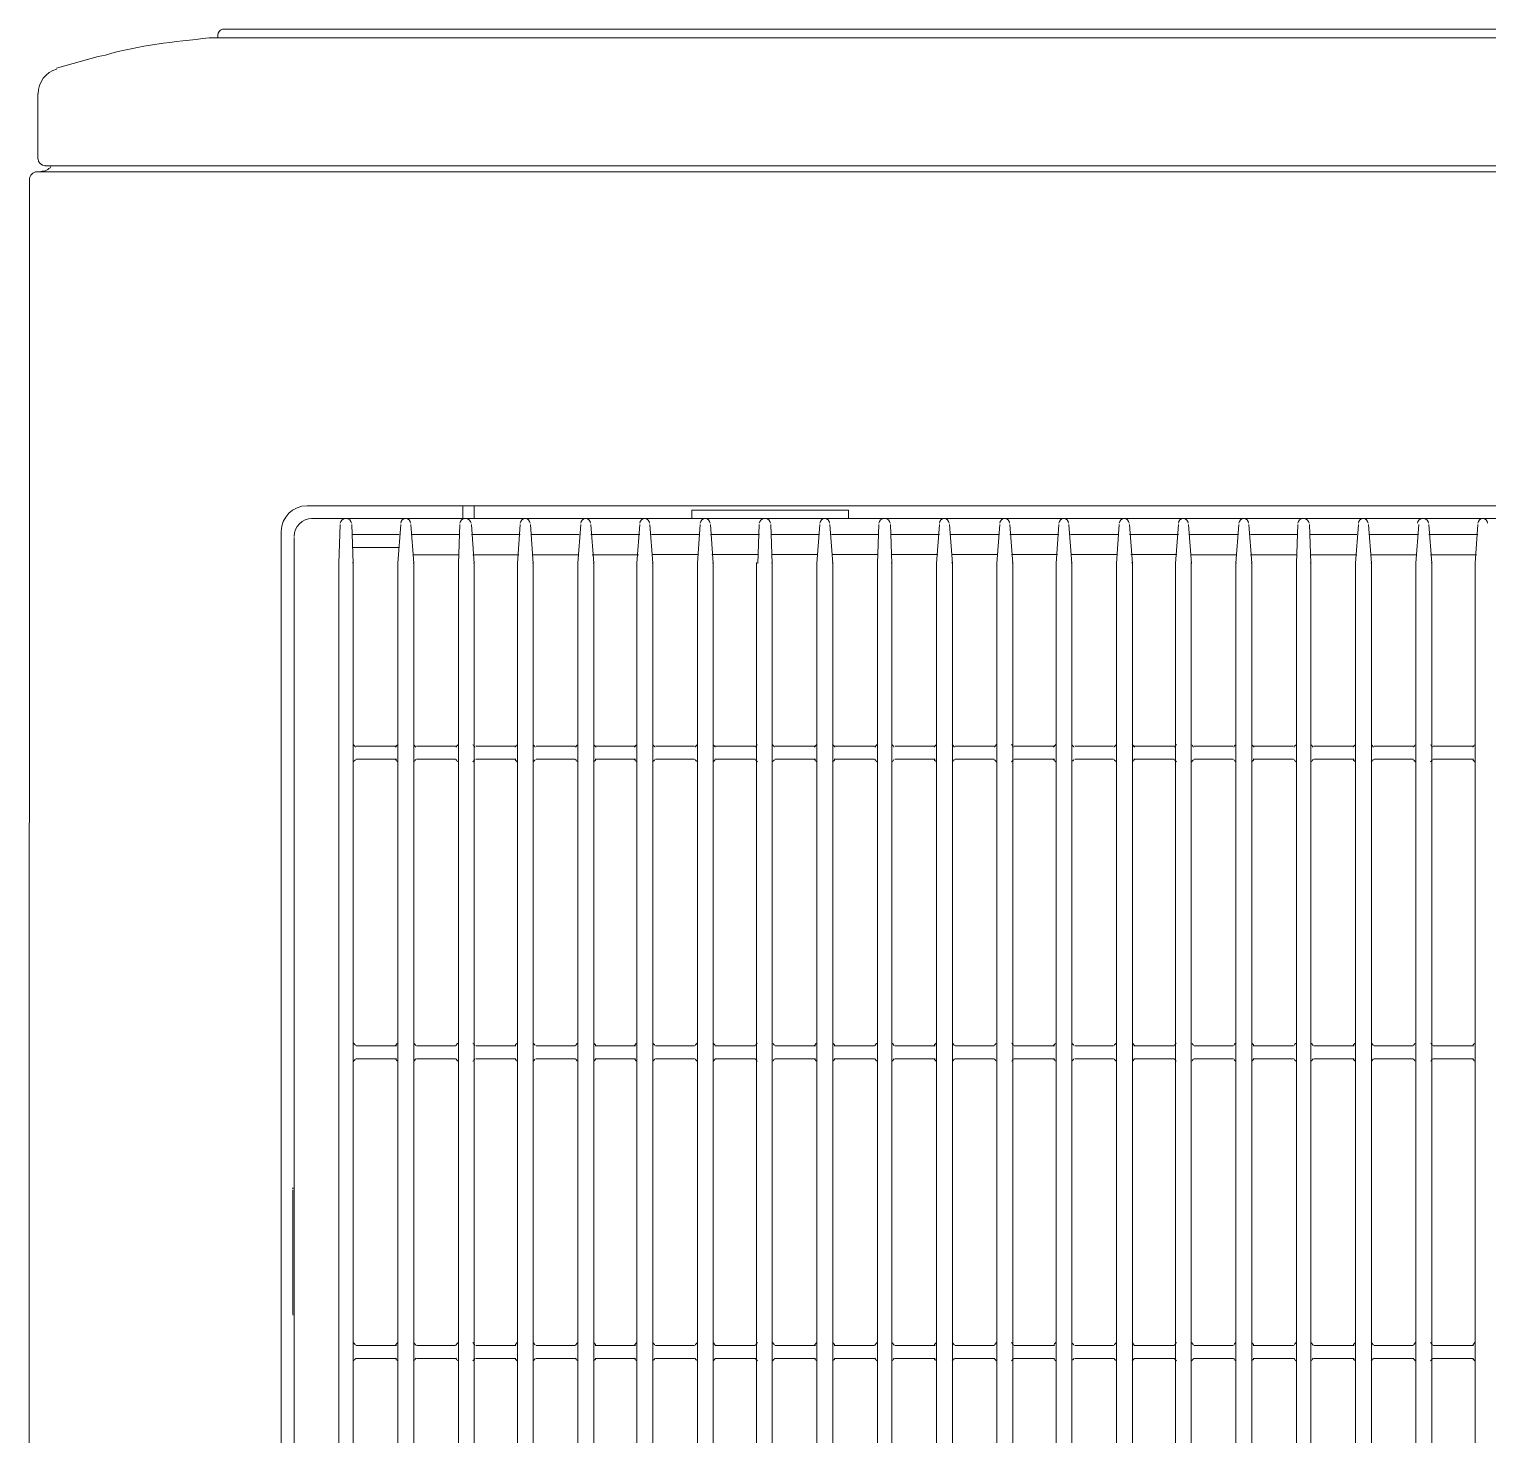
# Model space of a CAD drawing. Header units: inches. Extents: x -114 to 635, y -137 to 57.
# Drawn here: x 541.4742 to 541.769, y 23.4541 to 23.7381 of the extents above; entities that cross this region are included whole.
import ezdxf

# ---------------------------------------------------------------- set-up
doc = ezdxf.new("R2010")
doc.units = ezdxf.units.IN
doc.header["$MEASUREMENT"] = 0
doc.layers.get('0').update_dxf_attribs({"lineweight": 5})
doc.layers.add('UTILITIES', color=141, linetype='Continuous', lineweight=0)

# ---------------------------------------------------------------- blocks, each defined once
blk = doc.blocks.new('AC ELEVATION')
blk.add_line((134289.78, 117200.93), (134289.83, 117763.63))
for points in [[(134328.83, 117793.96), (134328.31, 117793.76), (134327.9, 117793.33), (134327.9, 117792.81)], [(134710.28, 117793.96), (134710.28, 117793.96), (134371.88, 117793.96), (134328.83, 117793.96)], [(134327.9, 117792.81), (134327.9, 117792.81), (134327.9, 117792.22), (134327.9, 117792.22)], [(134710.28, 117792.22), (134710.28, 117792.22), (134332, 117792.22), (134332, 117792.22)], [(134303.75, 117788.43), (134303.75, 117788.43), (134295.3, 117786.1), (134295.3, 117786.1)], [(134295.35, 117785.91), (134293.13, 117785.27), (134291.59, 117783.23), (134291.59, 117780.91)], [(134291.52, 117767.79), (134291.52, 117767.79), (134291.52, 117780.87), (134291.52, 117780.87)], [(134291.59, 117767.8), (134291.59, 117767.04), (134292.22, 117766.39), (134293, 117766.39)], [(134291.4, 117765.15), (134290.54, 117765.15), (134289.83, 117764.44), (134289.83, 117763.58)], [(135150.71, 117765.15), (135150.71, 117765.15), (134291.4, 117765.15), (134291.4, 117765.15)], [(134292.13, 117765.23), (134292.94, 117765.23), (134293.7, 117765.58), (134294.19, 117766.19)], [(134292.98, 117766.33), (134292.98, 117766.33), (134710.28, 117766.33), (134710.28, 117766.33)], [(134340.73, 117692.48), (134340.73, 117695.35), (134343.06, 117697.68), (134345.94, 117697.68)], [(134345.96, 117697.68), (134345.96, 117697.68), (134869.78, 117697.68), (134869.78, 117697.68)], [(134377.39, 117695.07), (134377.39, 117695.07), (134377.39, 117697.68), (134377.39, 117697.68)], [(134379.73, 117697.68), (134379.73, 117697.68), (134379.73, 117695.07), (134379.73, 117695.07)], [(134423.66, 117695.08), (134423.66, 117695.08), (134423.66, 117696.81), (134423.66, 117696.81)], [(134423.66, 117696.81), (134423.66, 117696.81), (134455.37, 117696.81), (134455.37, 117696.81)], [(134455.37, 117695.08), (134455.37, 117695.08), (134455.37, 117696.81), (134455.37, 117696.81)], [(134343.35, 117691.49), (134343.35, 117693.47), (134344.95, 117695.08), (134346.95, 117695.08)], [(134607.86, 117695.08), (134607.86, 117695.08), (134346.84, 117695.08), (134346.84, 117695.08)], [(134352.66, 117693.9), (134352.66, 117693.9), (134352.37, 117686.06), (134352.37, 117686.06)], [(134352.66, 117694.17), (134352.69, 117694.68), (134353.18, 117695.08), (134353.78, 117695.08)], [(134353.78, 117695.08), (134354.38, 117695.08), (134354.88, 117694.68), (134354.92, 117694.17)], [(134354.99, 117693.9), (134354.99, 117693.9), (134355.27, 117686.06), (134355.27, 117686.06)], [(134364.89, 117693.9), (134364.89, 117693.9), (134364.3, 117686.06), (134364.3, 117686.06)], [(134364.89, 117694.17), (134364.91, 117694.67), (134365.34, 117695.07), (134365.86, 117695.07)], [(134365.86, 117695.07), (134366.39, 117695.07), (134366.81, 117694.67), (134366.85, 117694.17)], [(134366.91, 117693.9), (134366.91, 117693.9), (134367.5, 117686.06), (134367.5, 117686.06)], [(134376.81, 117693.89), (134376.81, 117693.89), (134376.53, 117686.04), (134376.53, 117686.04)], [(134376.81, 117694.17), (134376.86, 117694.67), (134377.34, 117695.07), (134377.93, 117695.07)], [(134377.93, 117695.07), (134378.53, 117695.07), (134379.03, 117694.67), (134379.07, 117694.17)], [(134379.14, 117693.89), (134379.14, 117693.89), (134379.72, 117686.04), (134379.72, 117686.04)], [(134389.02, 117693.89), (134389.02, 117693.89), (134388.44, 117686.04), (134388.44, 117686.04)], [(134389.02, 117694.17), (134389.07, 117694.67), (134389.51, 117695.07), (134390.02, 117695.07)], [(134390.02, 117695.07), (134390.54, 117695.07), (134390.96, 117694.67), (134390.99, 117694.17)], [(134391.07, 117693.89), (134391.07, 117693.89), (134391.66, 117686.04), (134391.66, 117686.04)], [(134401.26, 117693.9), (134401.26, 117693.9), (134400.67, 117686.06), (134400.67, 117686.06)], [(134401.26, 117694.17), (134401.29, 117694.68), (134401.72, 117695.08), (134402.24, 117695.08)], [(134402.24, 117695.08), (134402.76, 117695.08), (134403.19, 117694.68), (134403.21, 117694.17)], [(134403.29, 117693.9), (134403.29, 117693.9), (134403.88, 117686.06), (134403.88, 117686.06)], [(134413.19, 117693.9), (134413.19, 117693.9), (134412.6, 117686.06), (134412.6, 117686.06)], [(134413.19, 117694.17), (134413.22, 117694.68), (134413.65, 117695.08), (134414.17, 117695.08)], [(134414.17, 117695.08), (134414.68, 117695.08), (134415.11, 117694.68), (134415.14, 117694.17)], [(134415.22, 117693.9), (134415.22, 117693.9), (134415.81, 117686.06), (134415.81, 117686.06)], [(134425.4, 117693.9), (134425.4, 117693.9), (134424.82, 117686.06), (134424.82, 117686.06)], [(134425.41, 117694.17), (134425.45, 117694.68), (134425.88, 117695.08), (134426.39, 117695.08)], [(134426.39, 117695.08), (134426.92, 117695.08), (134427.34, 117694.68), (134427.38, 117694.17)], [(134427.45, 117693.9), (134427.45, 117693.9), (134428.03, 117686.06), (134428.03, 117686.06)], [(134437.33, 117693.89), (134437.33, 117693.89), (134437.03, 117686.04), (134437.03, 117686.04)], [(134437.33, 117694.17), (134437.38, 117694.67), (134437.87, 117695.07), (134438.46, 117695.07)], [(134438.46, 117695.07), (134439.06, 117695.07), (134439.56, 117694.67), (134439.59, 117694.17)], [(134439.67, 117693.89), (134439.67, 117693.89), (134439.94, 117686.04), (134439.94, 117686.04)], [(134449.55, 117693.89), (134449.55, 117693.89), (134448.96, 117686.04), (134448.96, 117686.04)], [(134449.58, 117694.17), (134449.6, 117694.67), (134450.01, 117695.07), (134450.55, 117695.07)], [(134450.55, 117695.07), (134451.06, 117695.07), (134451.49, 117694.67), (134451.54, 117694.17)], [(134451.6, 117693.89), (134451.6, 117693.89), (134452.19, 117686.04), (134452.19, 117686.04)], [(134461.48, 117693.89), (134461.48, 117693.89), (134461.21, 117686.04), (134461.21, 117686.04)], [(134461.48, 117694.17), (134461.53, 117694.67), (134462.02, 117695.07), (134462.63, 117695.07)], [(134462.63, 117695.07), (134463.23, 117695.07), (134463.72, 117694.67), (134463.74, 117694.17)], [(134463.82, 117693.89), (134463.82, 117693.89), (134464.12, 117686.04), (134464.12, 117686.04)], [(134473.72, 117693.89), (134473.72, 117693.89), (134473.14, 117686.04), (134473.14, 117686.04)], [(134473.72, 117694.17), (134473.75, 117694.67), (134474.19, 117695.07), (134474.7, 117695.07)], [(134474.7, 117695.07), (134475.21, 117695.07), (134475.64, 117694.67), (134475.67, 117694.17)], [(134475.75, 117693.89), (134475.75, 117693.89), (134476.34, 117686.04), (134476.34, 117686.04)], [(134485.93, 117693.89), (134485.93, 117693.89), (134485.36, 117686.04), (134485.36, 117686.04)], [(134485.93, 117694.17), (134485.98, 117694.67), (134486.4, 117695.07), (134486.92, 117695.07)], [(134486.92, 117695.07), (134487.43, 117695.07), (134487.87, 117694.67), (134487.92, 117694.17)], [(134487.97, 117693.89), (134487.97, 117693.89), (134488.56, 117686.04), (134488.56, 117686.04)], [(134497.87, 117693.89), (134497.87, 117693.89), (134497.29, 117686.04), (134497.29, 117686.04)], [(134497.87, 117694.17), (134497.91, 117694.67), (134498.33, 117695.07), (134498.85, 117695.07)], [(134498.85, 117695.07), (134499.36, 117695.07), (134499.8, 117694.67), (134499.82, 117694.17)], [(134499.9, 117693.89), (134499.9, 117693.89), (134500.48, 117686.04), (134500.48, 117686.04)], [(134510.08, 117693.89), (134510.08, 117693.89), (134509.5, 117686.04), (134509.5, 117686.04)], [(134510.08, 117694.17), (134510.13, 117694.67), (134510.57, 117695.07), (134511.07, 117695.07)], [(134511.07, 117695.07), (134511.59, 117695.07), (134512.01, 117694.67), (134512.06, 117694.17)], [(134512.13, 117693.89), (134512.13, 117693.89), (134512.71, 117686.04), (134512.71, 117686.04)], [(134522.01, 117693.89), (134522.01, 117693.89), (134521.43, 117686.04), (134521.43, 117686.04)], [(134522.01, 117694.17), (134522.06, 117694.67), (134522.48, 117695.07), (134523.02, 117695.07)], [(134523.02, 117695.07), (134523.53, 117695.07), (134523.95, 117694.67), (134523.99, 117694.17)], [(134524.04, 117693.89), (134524.04, 117693.89), (134524.64, 117686.04), (134524.64, 117686.04)], [(134534.24, 117693.9), (134534.24, 117693.9), (134533.65, 117686.06), (134533.65, 117686.06)], [(134534.24, 117694.17), (134534.27, 117694.67), (134534.7, 117695.07), (134535.21, 117695.07)], [(134535.21, 117695.07), (134535.74, 117695.07), (134536.16, 117694.67), (134536.2, 117694.17)], [(134536.26, 117693.9), (134536.26, 117693.9), (134536.85, 117686.06), (134536.85, 117686.06)], [(134546.16, 117693.9), (134546.16, 117693.9), (134545.87, 117686.06), (134545.87, 117686.06)], [(134546.16, 117694.17), (134546.22, 117694.67), (134546.69, 117695.07), (134547.29, 117695.07)], [(134547.29, 117695.07), (134547.89, 117695.07), (134548.39, 117694.67), (134548.43, 117694.17)], [(134548.49, 117693.9), (134548.49, 117693.9), (134548.78, 117686.06), (134548.78, 117686.06)], [(134558.39, 117693.9), (134558.39, 117693.9), (134557.81, 117686.06), (134557.81, 117686.06)], [(134558.4, 117694.17), (134558.43, 117694.67), (134558.85, 117695.07), (134559.38, 117695.07)], [(134559.38, 117695.07), (134559.88, 117695.07), (134560.32, 117694.67), (134560.36, 117694.17)], [(134560.42, 117693.9), (134560.42, 117693.9), (134561.01, 117686.06), (134561.01, 117686.06)], [(134570.6, 117693.9), (134570.6, 117693.9), (134570.03, 117686.06), (134570.03, 117686.06)], [(134570.32, 117694.17), (134570.37, 117694.67), (134570.86, 117695.07), (134571.45, 117695.07)], [(134571.45, 117695.07), (134572.04, 117695.07), (134572.54, 117694.67), (134572.58, 117694.17)], [(134572.65, 117693.9), (134572.65, 117693.9), (134573.23, 117686.06), (134573.23, 117686.06)], [(134582.55, 117693.9), (134582.55, 117693.9), (134581.96, 117686.06), (134581.96, 117686.06)], [(134582.55, 117694.17), (134582.58, 117694.67), (134583.01, 117695.07), (134583.53, 117695.07)], [(134583.53, 117695.07), (134584.05, 117695.07), (134584.47, 117694.67), (134584.51, 117694.17)], [(134340.73, 117692.45), (134340.73, 117692.45), (134340.73, 117240.23), (134340.73, 117240.23)], [(134343.35, 117691.29), (134343.35, 117691.29), (134343.35, 117466.35), (134343.35, 117466.35)], [(134354.99, 117691.87), (134354.99, 117691.87), (134364.58, 117691.87), (134364.58, 117691.87)], [(134376.81, 117691.87), (134376.81, 117691.87), (134367.21, 117691.87), (134367.21, 117691.87)], [(134389.03, 117691.88), (134389.03, 117691.88), (134379.14, 117691.88), (134379.14, 117691.88)], [(134400.95, 117691.88), (134400.95, 117691.88), (134391.36, 117691.88), (134391.36, 117691.88)], [(134413.19, 117691.88), (134413.19, 117691.88), (134403.29, 117691.88), (134403.29, 117691.88)], [(134425.12, 117691.88), (134425.12, 117691.88), (134415.51, 117691.88), (134415.51, 117691.88)], [(134437.34, 117691.88), (134437.34, 117691.88), (134427.45, 117691.88), (134427.45, 117691.88)], [(134449.26, 117691.88), (134449.26, 117691.88), (134439.66, 117691.88), (134439.66, 117691.88)], [(134461.5, 117691.88), (134461.5, 117691.88), (134451.89, 117691.88), (134451.89, 117691.88)], [(134473.71, 117691.88), (134473.71, 117691.88), (134463.82, 117691.88), (134463.82, 117691.88)], [(134485.64, 117691.88), (134485.64, 117691.88), (134476.05, 117691.88), (134476.05, 117691.88)], [(134497.87, 117691.88), (134497.87, 117691.88), (134487.97, 117691.88), (134487.97, 117691.88)], [(134509.79, 117691.88), (134509.79, 117691.88), (134500.2, 117691.88), (134500.2, 117691.88)], [(134522.02, 117691.88), (134522.02, 117691.88), (134512.13, 117691.88), (134512.13, 117691.88)], [(134533.95, 117691.88), (134533.95, 117691.88), (134524.35, 117691.88), (134524.35, 117691.88)], [(134546.17, 117691.87), (134546.17, 117691.87), (134536.57, 117691.87), (134536.57, 117691.87)], [(134558.1, 117691.87), (134558.1, 117691.87), (134548.51, 117691.87), (134548.51, 117691.87)], [(134570.32, 117691.88), (134570.32, 117691.88), (134560.71, 117691.88), (134560.71, 117691.88)], [(134582.55, 117691.88), (134582.55, 117691.88), (134572.65, 117691.88), (134572.65, 117691.88)], [(134355.27, 117689.25), (134355.27, 117689.25), (134364.58, 117689.25), (134364.58, 117689.25)], [(134376.53, 117687.79), (134376.53, 117687.79), (134367.49, 117687.79), (134367.49, 117687.79)], [(134388.74, 117687.79), (134388.74, 117687.79), (134379.43, 117687.79), (134379.43, 117687.79)], [(134400.68, 117687.79), (134400.68, 117687.79), (134391.65, 117687.79), (134391.65, 117687.79)], [(134412.9, 117687.79), (134412.9, 117687.79), (134403.58, 117687.79), (134403.58, 117687.79)], [(134424.82, 117687.81), (134424.82, 117687.81), (134415.81, 117687.81), (134415.81, 117687.81)], [(134437.05, 117687.81), (134437.05, 117687.81), (134427.74, 117687.81), (134427.74, 117687.81)], [(134448.98, 117687.81), (134448.98, 117687.81), (134439.94, 117687.81), (134439.94, 117687.81)], [(134461.21, 117687.81), (134461.21, 117687.81), (134452.19, 117687.81), (134452.19, 117687.81)], [(134473.41, 117687.81), (134473.41, 117687.81), (134464.11, 117687.81), (134464.11, 117687.81)], [(134485.36, 117687.81), (134485.36, 117687.81), (134476.34, 117687.81), (134476.34, 117687.81)], [(134497.57, 117687.81), (134497.57, 117687.81), (134488.27, 117687.81), (134488.27, 117687.81)], [(134509.5, 117687.81), (134509.5, 117687.81), (134500.48, 117687.81), (134500.48, 117687.81)], [(134521.73, 117687.81), (134521.73, 117687.81), (134512.41, 117687.81), (134512.41, 117687.81)], [(134533.65, 117687.79), (134533.65, 117687.79), (134524.63, 117687.79), (134524.63, 117687.79)], [(134545.88, 117687.79), (134545.88, 117687.79), (134536.57, 117687.79), (134536.57, 117687.79)], [(134558.1, 117687.79), (134558.1, 117687.79), (134548.79, 117687.79), (134548.79, 117687.79)], [(134570.03, 117687.79), (134570.03, 117687.79), (134561.01, 117687.79), (134561.01, 117687.79)], [(134582.25, 117687.79), (134582.25, 117687.79), (134572.94, 117687.79), (134572.94, 117687.79)], [(134352.37, 117686.08), (134352.37, 117686.15), (134352.37, 117686.18), (134352.37, 117686.25)], [(134352.37, 117466.35), (134352.37, 117466.35), (134352.37, 117686.06), (134352.37, 117686.06)], [(134355.19, 117686.25), (134355.21, 117686.18), (134355.21, 117686.15), (134355.21, 117686.08)], [(134355.27, 117466.35), (134355.27, 117466.35), (134355.27, 117686.06), (134355.27, 117686.06)], [(134364.29, 117466.35), (134364.29, 117466.35), (134364.29, 117686.04), (134364.29, 117686.04)], [(134364.3, 117686.08), (134364.3, 117686.08), (134364.3, 117686.23), (134364.3, 117686.23)], [(134367.44, 117686.23), (134367.44, 117686.23), (134367.44, 117686.08), (134367.44, 117686.08)], [(134367.49, 117466.35), (134367.49, 117466.35), (134367.49, 117686.04), (134367.49, 117686.04)], [(134376.53, 117686.07), (134376.53, 117686.13), (134376.53, 117686.17), (134376.53, 117686.23)], [(134376.53, 117466.35), (134376.53, 117466.35), (134376.53, 117686.04), (134376.53, 117686.04)], [(134379.65, 117686.23), (134379.65, 117686.23), (134379.65, 117686.07), (134379.65, 117686.07)], [(134379.72, 117466.35), (134379.72, 117466.35), (134379.72, 117686.04), (134379.72, 117686.04)], [(134388.44, 117686.07), (134388.44, 117686.13), (134388.44, 117686.17), (134388.46, 117686.23)], [(134388.44, 117466.35), (134388.44, 117466.35), (134388.44, 117686.04), (134388.44, 117686.04)], [(134391.58, 117686.23), (134391.58, 117686.23), (134391.58, 117686.07), (134391.58, 117686.07)], [(134391.66, 117466.35), (134391.66, 117466.35), (134391.66, 117686.04), (134391.66, 117686.04)], [(134400.68, 117686.07), (134400.68, 117686.13), (134400.68, 117686.17), (134400.68, 117686.23)], [(134400.68, 117466.35), (134400.68, 117466.35), (134400.68, 117686.04), (134400.68, 117686.04)], [(134403.8, 117686.23), (134403.8, 117686.23), (134403.8, 117686.07), (134403.8, 117686.07)], [(134403.87, 117466.35), (134403.87, 117466.35), (134403.87, 117686.04), (134403.87, 117686.04)], [(134412.61, 117686.07), (134412.61, 117686.07), (134412.61, 117686.23), (134412.61, 117686.23)], [(134412.61, 117466.35), (134412.61, 117466.35), (134412.61, 117686.04), (134412.61, 117686.04)], [(134415.73, 117686.23), (134415.73, 117686.17), (134415.73, 117686.13), (134415.73, 117686.07)], [(134415.81, 117466.35), (134415.81, 117466.35), (134415.81, 117686.04), (134415.81, 117686.04)], [(134424.83, 117686.07), (134424.83, 117686.13), (134424.83, 117686.17), (134424.83, 117686.23)], [(134424.83, 117466.35), (134424.83, 117466.35), (134424.83, 117686.04), (134424.83, 117686.04)], [(134427.95, 117686.23), (134427.95, 117686.23), (134427.95, 117686.07), (134427.95, 117686.07)], [(134428.01, 117466.35), (134428.01, 117466.35), (134428.01, 117686.04), (134428.01, 117686.04)], [(134436.76, 117686.07), (134436.76, 117686.07), (134436.76, 117686.23), (134436.76, 117686.23)], [(134436.76, 117466.35), (134436.76, 117466.35), (134436.76, 117686.04), (134436.76, 117686.04)], [(134439.88, 117686.23), (134439.88, 117686.17), (134439.88, 117686.13), (134439.88, 117686.07)], [(134439.94, 117466.35), (134439.94, 117466.35), (134439.94, 117686.04), (134439.94, 117686.04)], [(134448.96, 117686.07), (134448.96, 117686.07), (134448.96, 117686.23), (134448.96, 117686.23)], [(134448.96, 117466.35), (134448.96, 117466.35), (134448.96, 117686.04), (134448.96, 117686.04)], [(134452.11, 117686.23), (134452.11, 117686.17), (134452.11, 117686.13), (134452.11, 117686.07)], [(134452.19, 117466.35), (134452.19, 117466.35), (134452.19, 117686.04), (134452.19, 117686.04)], [(134461.21, 117686.07), (134461.21, 117686.13), (134461.21, 117686.17), (134461.21, 117686.23)], [(134461.21, 117466.35), (134461.21, 117466.35), (134461.21, 117686.04), (134461.21, 117686.04)], [(134464.03, 117686.23), (134464.03, 117686.17), (134464.03, 117686.13), (134464.03, 117686.07)], [(134464.12, 117466.35), (134464.12, 117466.35), (134464.12, 117686.04), (134464.12, 117686.04)], [(134473.14, 117686.07), (134473.14, 117686.07), (134473.14, 117686.23), (134473.14, 117686.23)], [(134473.14, 117466.35), (134473.14, 117466.35), (134473.14, 117686.04), (134473.14, 117686.04)], [(134476.26, 117686.23), (134476.26, 117686.17), (134476.26, 117686.13), (134476.26, 117686.07)], [(134476.34, 117466.35), (134476.34, 117466.35), (134476.34, 117686.04), (134476.34, 117686.04)], [(134485.36, 117686.07), (134485.36, 117686.13), (134485.36, 117686.17), (134485.36, 117686.23)], [(134485.36, 117466.35), (134485.36, 117466.35), (134485.36, 117686.04), (134485.36, 117686.04)], [(134488.48, 117686.23), (134488.48, 117686.23), (134488.48, 117686.07), (134488.48, 117686.07)], [(134488.56, 117466.35), (134488.56, 117466.35), (134488.56, 117686.04), (134488.56, 117686.04)], [(134497.29, 117686.07), (134497.29, 117686.13), (134497.29, 117686.17), (134497.29, 117686.23)], [(134497.29, 117466.35), (134497.29, 117466.35), (134497.29, 117686.04), (134497.29, 117686.04)], [(134500.41, 117686.23), (134500.41, 117686.17), (134500.41, 117686.13), (134500.41, 117686.07)], [(134500.48, 117466.35), (134500.48, 117466.35), (134500.48, 117686.04), (134500.48, 117686.04)], [(134509.5, 117686.07), (134509.5, 117686.13), (134509.5, 117686.17), (134509.5, 117686.23)], [(134509.5, 117466.35), (134509.5, 117466.35), (134509.5, 117686.04), (134509.5, 117686.04)], [(134512.64, 117686.23), (134512.64, 117686.23), (134512.64, 117686.07), (134512.64, 117686.07)], [(134512.71, 117466.35), (134512.71, 117466.35), (134512.71, 117686.04), (134512.71, 117686.04)], [(134521.43, 117686.07), (134521.43, 117686.13), (134521.43, 117686.17), (134521.43, 117686.23)], [(134521.43, 117466.35), (134521.43, 117466.35), (134521.43, 117686.04), (134521.43, 117686.04)], [(134524.57, 117686.23), (134524.57, 117686.17), (134524.57, 117686.13), (134524.57, 117686.08)], [(134524.63, 117466.35), (134524.63, 117466.35), (134524.63, 117686.06), (134524.63, 117686.06)], [(134533.65, 117686.08), (134533.65, 117686.13), (134533.67, 117686.17), (134533.67, 117686.23)], [(134533.65, 117466.35), (134533.65, 117466.35), (134533.65, 117686.06), (134533.65, 117686.06)], [(134536.79, 117686.23), (134536.79, 117686.23), (134536.79, 117686.08), (134536.79, 117686.08)], [(134536.85, 117466.35), (134536.85, 117466.35), (134536.85, 117686.06), (134536.85, 117686.06)], [(134545.87, 117686.08), (134545.87, 117686.13), (134545.87, 117686.17), (134545.88, 117686.23)], [(134545.87, 117466.35), (134545.87, 117466.35), (134545.87, 117686.06), (134545.87, 117686.06)], [(134548.71, 117686.23), (134548.72, 117686.17), (134548.72, 117686.13), (134548.72, 117686.08)], [(134548.78, 117466.35), (134548.78, 117466.35), (134548.78, 117686.06), (134548.78, 117686.06)], [(134557.81, 117686.08), (134557.81, 117686.08), (134557.81, 117686.23), (134557.81, 117686.23)], [(134557.81, 117466.35), (134557.81, 117466.35), (134557.81, 117686.06), (134557.81, 117686.06)], [(134560.94, 117686.23), (134560.94, 117686.17), (134560.95, 117686.13), (134560.95, 117686.08)], [(134561.01, 117466.35), (134561.01, 117466.35), (134561.01, 117686.06), (134561.01, 117686.06)], [(134570.03, 117686.08), (134570.03, 117686.13), (134570.03, 117686.17), (134570.03, 117686.23)], [(134570.03, 117466.35), (134570.03, 117466.35), (134570.03, 117686.04), (134570.03, 117686.04)], [(134573.15, 117686.23), (134573.16, 117686.17), (134573.16, 117686.13), (134573.16, 117686.08)], [(134573.23, 117466.35), (134573.23, 117466.35), (134573.23, 117686.06), (134573.23, 117686.06)], [(134581.96, 117686.08), (134581.96, 117686.08), (134581.96, 117686.23), (134581.96, 117686.23)], [(134581.96, 117466.35), (134581.96, 117466.35), (134581.96, 117686.06), (134581.96, 117686.06)], [(134355.29, 117649.4), (134355.46, 117649.25), (134355.6, 117649.11), (134355.72, 117648.93)], [(134355.86, 117649.11), (134355.86, 117649.11), (134364, 117649.11), (134364, 117649.11)], [(134363.81, 117648.93), (134363.94, 117649.11), (134364.09, 117649.25), (134364.26, 117649.4)], [(134367.46, 117649.4), (134367.64, 117649.25), (134367.79, 117649.11), (134367.91, 117648.93)], [(134375.93, 117649.11), (134375.93, 117649.11), (134368.08, 117649.11), (134368.08, 117649.11)], [(134376.02, 117648.93), (134376.14, 117649.11), (134376.27, 117649.25), (134376.44, 117649.4)], [(134379.46, 117649.4), (134379.6, 117649.25), (134379.75, 117649.11), (134379.87, 117648.93)], [(134388.16, 117649.11), (134388.16, 117649.11), (134380.02, 117649.11), (134380.02, 117649.11)], [(134387.98, 117648.93), (134388.1, 117649.11), (134388.24, 117649.25), (134388.41, 117649.4)], [(134391.62, 117649.4), (134391.8, 117649.25), (134391.94, 117649.11), (134392.06, 117648.93)], [(134400.09, 117649.11), (134400.09, 117649.11), (134392.24, 117649.11), (134392.24, 117649.11)], [(134400.19, 117648.93), (134400.32, 117649.11), (134400.47, 117649.25), (134400.64, 117649.4)], [(134403.84, 117649.4), (134404.01, 117649.25), (134404.17, 117649.11), (134404.29, 117648.93)], [(134412.31, 117649.11), (134412.31, 117649.11), (134404.17, 117649.11), (134404.17, 117649.11)], [(134412.13, 117648.93), (134412.25, 117649.11), (134412.4, 117649.25), (134412.57, 117649.4)], [(134415.77, 117649.4), (134415.94, 117649.25), (134416.1, 117649.11), (134416.22, 117648.93)], [(134424.25, 117649.11), (134424.25, 117649.11), (134416.38, 117649.11), (134416.38, 117649.11)], [(134424.34, 117648.93), (134424.48, 117649.11), (134424.62, 117649.25), (134424.8, 117649.4)], [(134428, 117649.4), (134428.18, 117649.25), (134428.31, 117649.11), (134428.44, 117648.93)], [(134436.46, 117649.11), (134436.46, 117649.11), (134428.31, 117649.11), (134428.31, 117649.11)], [(134436.55, 117648.93), (134436.66, 117649.11), (134436.8, 117649.25), (134436.97, 117649.4)], [(134439.97, 117649.42), (134440.13, 117649.27), (134440.28, 117649.11), (134440.39, 117648.93)], [(134448.69, 117649.11), (134448.69, 117649.11), (134440.54, 117649.11), (134440.54, 117649.11)], [(134448.5, 117648.93), (134448.63, 117649.11), (134448.76, 117649.27), (134448.95, 117649.42)], [(134452.14, 117649.42), (134452.32, 117649.27), (134452.46, 117649.11), (134452.59, 117648.93)], [(134460.62, 117649.11), (134460.62, 117649.11), (134452.47, 117649.11), (134452.47, 117649.11)], [(134460.7, 117648.93), (134460.81, 117649.11), (134460.96, 117649.27), (134461.12, 117649.42)], [(134464.12, 117649.42), (134464.28, 117649.27), (134464.43, 117649.11), (134464.54, 117648.93)], [(134472.84, 117649.11), (134472.84, 117649.11), (134464.69, 117649.11), (134464.69, 117649.11)], [(134472.65, 117648.93), (134472.77, 117649.11), (134472.92, 117649.27), (134473.1, 117649.42)], [(134476.3, 117649.42), (134476.47, 117649.27), (134476.62, 117649.11), (134476.75, 117648.93)], [(134484.77, 117649.11), (134484.77, 117649.11), (134476.91, 117649.11), (134476.91, 117649.11)], [(134484.84, 117648.93), (134484.97, 117649.11), (134485.1, 117649.27), (134485.27, 117649.42)], [(134488.28, 117649.42), (134488.44, 117649.27), (134488.58, 117649.11), (134488.7, 117648.93)], [(134497, 117649.11), (134497, 117649.11), (134488.84, 117649.11), (134488.84, 117649.11)], [(134496.81, 117648.93), (134496.94, 117649.11), (134497.07, 117649.27), (134497.25, 117649.42)], [(134500.46, 117649.42), (134500.62, 117649.27), (134500.77, 117649.11), (134500.9, 117648.93)], [(134508.92, 117649.11), (134508.92, 117649.11), (134501.07, 117649.11), (134501.07, 117649.11)], [(134509.03, 117648.93), (134509.15, 117649.11), (134509.3, 117649.27), (134509.48, 117649.42)], [(134512.68, 117649.42), (134512.85, 117649.27), (134513, 117649.11), (134513.13, 117648.93)], [(134521.15, 117649.11), (134521.15, 117649.11), (134513, 117649.11), (134513, 117649.11)], [(134521.23, 117648.93), (134521.35, 117649.11), (134521.48, 117649.27), (134521.65, 117649.42)], [(134524.66, 117649.4), (134524.82, 117649.25), (134524.96, 117649.09), (134525.08, 117648.93)], [(134533.08, 117649.09), (134533.08, 117649.09), (134525.22, 117649.09), (134525.22, 117649.09)], [(134533.19, 117648.93), (134533.3, 117649.09), (134533.45, 117649.25), (134533.63, 117649.4)], [(134536.82, 117649.4), (134537, 117649.25), (134537.15, 117649.09), (134537.27, 117648.93)], [(134545.3, 117649.09), (134545.3, 117649.09), (134537.15, 117649.09), (134537.15, 117649.09)], [(134545.38, 117648.93), (134545.49, 117649.09), (134545.63, 117649.25), (134545.79, 117649.4)], [(134548.8, 117649.4), (134548.97, 117649.25), (134549.11, 117649.09), (134549.23, 117648.93)], [(134557.53, 117649.09), (134557.53, 117649.09), (134549.37, 117649.09), (134549.37, 117649.09)], [(134557.34, 117648.93), (134557.45, 117649.09), (134557.6, 117649.25), (134557.79, 117649.4)], [(134560.97, 117649.4), (134561.15, 117649.25), (134561.3, 117649.09), (134561.42, 117648.93)], [(134569.46, 117649.09), (134569.46, 117649.09), (134561.58, 117649.09), (134561.58, 117649.09)], [(134569.53, 117648.93), (134569.64, 117649.09), (134569.79, 117649.25), (134569.94, 117649.4)], [(134572.97, 117649.4), (134573.13, 117649.25), (134573.27, 117649.09), (134573.38, 117648.93)], [(134581.67, 117649.09), (134581.67, 117649.09), (134573.53, 117649.09), (134573.53, 117649.09)], [(134581.49, 117648.93), (134581.61, 117649.09), (134581.76, 117649.25), (134581.92, 117649.4)], [(134355.72, 117646.42), (134355.6, 117646.24), (134355.46, 117646.08), (134355.29, 117645.94)], [(134364, 117646.48), (134364, 117646.48), (134355.86, 117646.48), (134355.86, 117646.48)], [(134364.26, 117645.94), (134364.09, 117646.08), (134363.94, 117646.24), (134363.81, 117646.42)], [(134367.91, 117646.42), (134367.79, 117646.24), (134367.64, 117646.08), (134367.46, 117645.94)], [(134368.08, 117646.48), (134368.08, 117646.48), (134375.93, 117646.48), (134375.93, 117646.48)], [(134376.44, 117645.94), (134376.27, 117646.08), (134376.14, 117646.24), (134376.02, 117646.42)], [(134379.87, 117646.42), (134379.75, 117646.24), (134379.6, 117646.08), (134379.46, 117645.94)], [(134380.02, 117646.48), (134380.02, 117646.48), (134388.16, 117646.48), (134388.16, 117646.48)], [(134388.41, 117645.94), (134388.24, 117646.08), (134388.1, 117646.24), (134387.98, 117646.42)], [(134392.06, 117646.42), (134391.94, 117646.24), (134391.8, 117646.08), (134391.62, 117645.94)], [(134392.24, 117646.48), (134392.24, 117646.48), (134400.09, 117646.48), (134400.09, 117646.48)], [(134400.64, 117645.94), (134400.47, 117646.08), (134400.32, 117646.24), (134400.19, 117646.42)], [(134404.29, 117646.42), (134404.17, 117646.24), (134404.01, 117646.08), (134403.84, 117645.94)], [(134404.17, 117646.48), (134404.17, 117646.48), (134412.31, 117646.48), (134412.31, 117646.48)], [(134412.57, 117645.94), (134412.4, 117646.08), (134412.25, 117646.24), (134412.13, 117646.42)], [(134416.22, 117646.42), (134416.1, 117646.24), (134415.94, 117646.08), (134415.77, 117645.94)], [(134424.25, 117646.48), (134424.25, 117646.48), (134416.38, 117646.48), (134416.38, 117646.48)], [(134424.8, 117645.94), (134424.62, 117646.08), (134424.48, 117646.24), (134424.34, 117646.42)], [(134428.44, 117646.42), (134428.31, 117646.24), (134428.18, 117646.08), (134428, 117645.94)], [(134428.31, 117646.48), (134428.31, 117646.48), (134436.46, 117646.48), (134436.46, 117646.48)], [(134436.97, 117645.94), (134436.8, 117646.08), (134436.66, 117646.24), (134436.55, 117646.42)], [(134440.39, 117646.42), (134440.28, 117646.26), (134440.13, 117646.08), (134439.97, 117645.94)], [(134440.54, 117646.48), (134440.54, 117646.48), (134448.69, 117646.48), (134448.69, 117646.48)], [(134448.95, 117645.94), (134448.76, 117646.08), (134448.63, 117646.26), (134448.5, 117646.42)], [(134452.59, 117646.42), (134452.46, 117646.26), (134452.32, 117646.08), (134452.14, 117645.94)], [(134452.47, 117646.48), (134452.47, 117646.48), (134460.62, 117646.48), (134460.62, 117646.48)], [(134461.12, 117645.94), (134460.96, 117646.08), (134460.81, 117646.26), (134460.7, 117646.42)], [(134464.54, 117646.42), (134464.43, 117646.26), (134464.28, 117646.08), (134464.12, 117645.94)], [(134464.69, 117646.48), (134464.69, 117646.48), (134472.84, 117646.48), (134472.84, 117646.48)], [(134473.1, 117645.94), (134472.92, 117646.08), (134472.77, 117646.26), (134472.65, 117646.42)], [(134476.75, 117646.42), (134476.62, 117646.26), (134476.47, 117646.08), (134476.3, 117645.94)], [(134476.91, 117646.48), (134476.91, 117646.48), (134484.77, 117646.48), (134484.77, 117646.48)], [(134485.27, 117645.94), (134485.1, 117646.08), (134484.97, 117646.26), (134484.84, 117646.42)], [(134488.7, 117646.42), (134488.58, 117646.26), (134488.44, 117646.08), (134488.28, 117645.94)], [(134488.84, 117646.48), (134488.84, 117646.48), (134497, 117646.48), (134497, 117646.48)], [(134497.25, 117645.94), (134497.07, 117646.08), (134496.94, 117646.26), (134496.81, 117646.42)], [(134500.9, 117646.42), (134500.77, 117646.26), (134500.62, 117646.08), (134500.46, 117645.94)], [(134501.07, 117646.48), (134501.07, 117646.48), (134508.92, 117646.48), (134508.92, 117646.48)], [(134509.48, 117645.94), (134509.3, 117646.08), (134509.15, 117646.26), (134509.03, 117646.42)], [(134513.13, 117646.42), (134513, 117646.26), (134512.85, 117646.08), (134512.68, 117645.94)], [(134513, 117646.48), (134513, 117646.48), (134521.15, 117646.48), (134521.15, 117646.48)], [(134521.65, 117645.94), (134521.48, 117646.08), (134521.35, 117646.26), (134521.23, 117646.42)], [(134525.08, 117646.42), (134524.96, 117646.24), (134524.82, 117646.07), (134524.66, 117645.94)], [(134525.22, 117646.47), (134525.22, 117646.47), (134533.08, 117646.47), (134533.08, 117646.47)], [(134533.63, 117645.94), (134533.45, 117646.07), (134533.3, 117646.24), (134533.19, 117646.42)], [(134537.27, 117646.42), (134537.15, 117646.24), (134537, 117646.07), (134536.82, 117645.94)], [(134537.15, 117646.47), (134537.15, 117646.47), (134545.3, 117646.47), (134545.3, 117646.47)], [(134545.79, 117645.94), (134545.63, 117646.07), (134545.49, 117646.24), (134545.38, 117646.42)], [(134549.23, 117646.42), (134549.11, 117646.24), (134548.97, 117646.07), (134548.8, 117645.94)], [(134549.37, 117646.47), (134549.37, 117646.47), (134557.53, 117646.47), (134557.53, 117646.47)], [(134557.79, 117645.94), (134557.6, 117646.07), (134557.45, 117646.24), (134557.34, 117646.42)], [(134561.42, 117646.42), (134561.3, 117646.24), (134561.15, 117646.07), (134560.97, 117645.94)], [(134561.58, 117646.47), (134561.58, 117646.47), (134569.46, 117646.47), (134569.46, 117646.47)], [(134569.94, 117645.94), (134569.79, 117646.07), (134569.64, 117646.24), (134569.53, 117646.42)], [(134573.38, 117646.42), (134573.27, 117646.24), (134573.13, 117646.07), (134572.97, 117645.94)], [(134573.53, 117646.47), (134573.53, 117646.47), (134581.67, 117646.47), (134581.67, 117646.47)], [(134581.92, 117645.94), (134581.76, 117646.07), (134581.61, 117646.24), (134581.49, 117646.42)], [(134355.29, 117589.13), (134355.46, 117588.98), (134355.6, 117588.82), (134355.72, 117588.61)], [(134355.86, 117588.57), (134355.86, 117588.57), (134364, 117588.57), (134364, 117588.57)], [(134363.81, 117588.61), (134363.94, 117588.82), (134364.09, 117588.98), (134364.26, 117589.13)], [(134367.46, 117589.13), (134367.64, 117588.98), (134367.79, 117588.82), (134367.91, 117588.61)], [(134375.93, 117588.57), (134375.93, 117588.57), (134368.08, 117588.57), (134368.08, 117588.57)], [(134376.02, 117588.61), (134376.14, 117588.82), (134376.27, 117588.98), (134376.44, 117589.13)], [(134379.46, 117589.13), (134379.6, 117588.98), (134379.75, 117588.82), (134379.87, 117588.61)], [(134388.16, 117588.57), (134388.16, 117588.57), (134380.02, 117588.57), (134380.02, 117588.57)], [(134387.98, 117588.61), (134388.1, 117588.82), (134388.24, 117588.98), (134388.41, 117589.13)], [(134391.62, 117589.13), (134391.8, 117588.98), (134391.94, 117588.82), (134392.06, 117588.61)], [(134400.09, 117588.57), (134400.09, 117588.57), (134392.24, 117588.57), (134392.24, 117588.57)], [(134400.19, 117588.61), (134400.32, 117588.82), (134400.47, 117588.98), (134400.64, 117589.13)], [(134403.84, 117589.13), (134404.01, 117588.98), (134404.17, 117588.82), (134404.29, 117588.61)], [(134412.31, 117588.57), (134412.31, 117588.57), (134404.17, 117588.57), (134404.17, 117588.57)], [(134412.13, 117588.61), (134412.25, 117588.82), (134412.4, 117588.98), (134412.57, 117589.13)], [(134415.77, 117589.13), (134415.94, 117588.98), (134416.1, 117588.82), (134416.22, 117588.61)], [(134424.25, 117588.57), (134424.25, 117588.57), (134416.38, 117588.57), (134416.38, 117588.57)], [(134424.34, 117588.61), (134424.48, 117588.82), (134424.62, 117588.98), (134424.8, 117589.13)], [(134428, 117589.13), (134428.18, 117588.98), (134428.31, 117588.82), (134428.44, 117588.61)], [(134436.46, 117588.57), (134436.46, 117588.57), (134428.31, 117588.57), (134428.31, 117588.57)], [(134436.55, 117588.61), (134436.66, 117588.82), (134436.8, 117588.98), (134436.97, 117589.13)], [(134439.98, 117589.13), (134440.15, 117588.98), (134440.28, 117588.82), (134440.39, 117588.61)], [(134448.69, 117588.57), (134448.69, 117588.57), (134440.54, 117588.57), (134440.54, 117588.57)], [(134448.5, 117588.61), (134448.63, 117588.82), (134448.78, 117588.98), (134448.95, 117589.13)], [(134452.15, 117589.13), (134452.32, 117588.98), (134452.47, 117588.82), (134452.6, 117588.61)], [(134460.62, 117588.57), (134460.62, 117588.57), (134452.47, 117588.57), (134452.47, 117588.57)], [(134460.7, 117588.61), (134460.81, 117588.82), (134460.96, 117588.98), (134461.12, 117589.13)], [(134464.13, 117589.13), (134464.29, 117588.98), (134464.43, 117588.82), (134464.56, 117588.61)], [(134472.84, 117588.57), (134472.84, 117588.57), (134464.69, 117588.57), (134464.69, 117588.57)], [(134472.65, 117588.61), (134472.77, 117588.82), (134472.92, 117588.98), (134473.1, 117589.13)], [(134476.3, 117589.13), (134476.47, 117588.98), (134476.62, 117588.82), (134476.75, 117588.61)], [(134484.77, 117588.57), (134484.77, 117588.57), (134476.92, 117588.57), (134476.92, 117588.57)], [(134484.85, 117588.61), (134484.98, 117588.82), (134485.1, 117588.98), (134485.27, 117589.13)], [(134488.29, 117589.13), (134488.44, 117588.98), (134488.59, 117588.82), (134488.7, 117588.61)], [(134497, 117588.57), (134497, 117588.57), (134488.85, 117588.57), (134488.85, 117588.57)], [(134496.81, 117588.61), (134496.94, 117588.82), (134497.08, 117588.98), (134497.25, 117589.13)], [(134500.46, 117589.13), (134500.62, 117588.98), (134500.77, 117588.82), (134500.9, 117588.61)], [(134508.93, 117588.57), (134508.93, 117588.57), (134501.07, 117588.57), (134501.07, 117588.57)], [(134509.03, 117588.61), (134509.15, 117588.82), (134509.3, 117588.98), (134509.48, 117589.13)], [(134512.68, 117589.13), (134512.85, 117588.98), (134513, 117588.82), (134513.13, 117588.61)], [(134521.16, 117588.57), (134521.16, 117588.57), (134513, 117588.57), (134513, 117588.57)], [(134521.23, 117588.61), (134521.35, 117588.82), (134521.48, 117588.98), (134521.65, 117589.13)], [(134524.66, 117589.13), (134524.82, 117588.98), (134524.96, 117588.8), (134525.08, 117588.61)], [(134533.08, 117588.57), (134533.08, 117588.57), (134525.22, 117588.57), (134525.22, 117588.57)], [(134533.19, 117588.61), (134533.3, 117588.8), (134533.45, 117588.98), (134533.63, 117589.13)], [(134536.82, 117589.13), (134537, 117588.98), (134537.15, 117588.8), (134537.27, 117588.61)], [(134545.3, 117588.57), (134545.3, 117588.57), (134537.15, 117588.57), (134537.15, 117588.57)], [(134545.38, 117588.61), (134545.49, 117588.8), (134545.63, 117588.98), (134545.79, 117589.13)], [(134548.8, 117589.13), (134548.97, 117588.98), (134549.11, 117588.8), (134549.23, 117588.61)], [(134557.53, 117588.57), (134557.53, 117588.57), (134549.37, 117588.57), (134549.37, 117588.57)], [(134557.34, 117588.61), (134557.45, 117588.8), (134557.6, 117588.98), (134557.79, 117589.13)], [(134560.97, 117589.13), (134561.15, 117588.98), (134561.3, 117588.8), (134561.42, 117588.61)], [(134569.46, 117588.57), (134569.46, 117588.57), (134561.58, 117588.57), (134561.58, 117588.57)], [(134569.53, 117588.61), (134569.64, 117588.8), (134569.79, 117588.98), (134569.94, 117589.13)], [(134572.97, 117589.13), (134573.13, 117588.98), (134573.27, 117588.8), (134573.38, 117588.61)], [(134581.67, 117588.57), (134581.67, 117588.57), (134573.53, 117588.57), (134573.53, 117588.57)], [(134581.49, 117588.61), (134581.61, 117588.8), (134581.76, 117588.98), (134581.92, 117589.13)], [(134355.72, 117585.96), (134355.6, 117585.75), (134355.46, 117585.59), (134355.29, 117585.44)], [(134364, 117585.94), (134364, 117585.94), (134355.86, 117585.94), (134355.86, 117585.94)], [(134364.26, 117585.44), (134364.09, 117585.59), (134363.94, 117585.75), (134363.81, 117585.96)], [(134367.91, 117585.96), (134367.79, 117585.75), (134367.64, 117585.59), (134367.46, 117585.44)], [(134368.08, 117585.94), (134368.08, 117585.94), (134375.93, 117585.94), (134375.93, 117585.94)], [(134376.44, 117585.44), (134376.27, 117585.59), (134376.14, 117585.75), (134376.02, 117585.96)], [(134379.87, 117585.96), (134379.75, 117585.75), (134379.6, 117585.59), (134379.46, 117585.44)], [(134380.02, 117585.94), (134380.02, 117585.94), (134388.16, 117585.94), (134388.16, 117585.94)], [(134388.41, 117585.44), (134388.24, 117585.59), (134388.1, 117585.75), (134387.98, 117585.96)], [(134392.06, 117585.96), (134391.94, 117585.75), (134391.8, 117585.59), (134391.62, 117585.44)], [(134392.24, 117585.94), (134392.24, 117585.94), (134400.09, 117585.94), (134400.09, 117585.94)], [(134400.64, 117585.44), (134400.47, 117585.59), (134400.32, 117585.75), (134400.19, 117585.96)], [(134404.29, 117585.96), (134404.17, 117585.75), (134404.01, 117585.59), (134403.84, 117585.44)], [(134404.17, 117585.94), (134404.17, 117585.94), (134412.31, 117585.94), (134412.31, 117585.94)], [(134412.57, 117585.44), (134412.4, 117585.59), (134412.25, 117585.75), (134412.13, 117585.96)], [(134416.22, 117585.96), (134416.1, 117585.75), (134415.94, 117585.59), (134415.77, 117585.44)], [(134424.25, 117585.94), (134424.25, 117585.94), (134416.38, 117585.94), (134416.38, 117585.94)], [(134424.8, 117585.44), (134424.62, 117585.59), (134424.48, 117585.75), (134424.34, 117585.96)], [(134428.44, 117585.96), (134428.31, 117585.75), (134428.18, 117585.59), (134428, 117585.44)], [(134428.31, 117585.94), (134428.31, 117585.94), (134436.46, 117585.94), (134436.46, 117585.94)], [(134436.97, 117585.44), (134436.8, 117585.59), (134436.66, 117585.75), (134436.55, 117585.96)], [(134440.39, 117585.96), (134440.28, 117585.75), (134440.15, 117585.59), (134439.98, 117585.44)], [(134440.54, 117585.94), (134440.54, 117585.94), (134448.69, 117585.94), (134448.69, 117585.94)], [(134448.95, 117585.44), (134448.78, 117585.59), (134448.63, 117585.75), (134448.5, 117585.96)], [(134452.6, 117585.96), (134452.47, 117585.75), (134452.32, 117585.59), (134452.15, 117585.44)], [(134452.47, 117585.94), (134452.47, 117585.94), (134460.62, 117585.94), (134460.62, 117585.94)], [(134461.12, 117585.44), (134460.96, 117585.59), (134460.81, 117585.75), (134460.7, 117585.96)], [(134464.56, 117585.96), (134464.43, 117585.75), (134464.29, 117585.59), (134464.13, 117585.44)], [(134464.69, 117585.94), (134464.69, 117585.94), (134472.84, 117585.94), (134472.84, 117585.94)], [(134473.1, 117585.44), (134472.92, 117585.59), (134472.77, 117585.75), (134472.65, 117585.96)], [(134476.75, 117585.96), (134476.62, 117585.75), (134476.47, 117585.59), (134476.3, 117585.44)], [(134476.92, 117585.94), (134476.92, 117585.94), (134484.77, 117585.94), (134484.77, 117585.94)], [(134485.27, 117585.44), (134485.1, 117585.59), (134484.98, 117585.75), (134484.85, 117585.96)], [(134488.7, 117585.96), (134488.59, 117585.75), (134488.44, 117585.59), (134488.29, 117585.44)], [(134488.85, 117585.94), (134488.85, 117585.94), (134497, 117585.94), (134497, 117585.94)], [(134497.25, 117585.44), (134497.08, 117585.59), (134496.94, 117585.75), (134496.81, 117585.96)], [(134500.9, 117585.96), (134500.77, 117585.75), (134500.62, 117585.59), (134500.46, 117585.44)], [(134501.07, 117585.94), (134501.07, 117585.94), (134508.93, 117585.94), (134508.93, 117585.94)], [(134509.48, 117585.44), (134509.3, 117585.59), (134509.15, 117585.75), (134509.03, 117585.96)], [(134513.13, 117585.96), (134513, 117585.75), (134512.85, 117585.59), (134512.68, 117585.44)], [(134513, 117585.94), (134513, 117585.94), (134521.16, 117585.94), (134521.16, 117585.94)], [(134521.65, 117585.44), (134521.48, 117585.59), (134521.35, 117585.75), (134521.23, 117585.96)], [(134525.08, 117585.96), (134524.96, 117585.75), (134524.82, 117585.58), (134524.66, 117585.44)], [(134525.22, 117585.94), (134525.22, 117585.94), (134533.08, 117585.94), (134533.08, 117585.94)], [(134533.63, 117585.44), (134533.45, 117585.58), (134533.3, 117585.75), (134533.19, 117585.96)], [(134537.27, 117585.96), (134537.15, 117585.75), (134537, 117585.58), (134536.82, 117585.44)], [(134537.15, 117585.94), (134537.15, 117585.94), (134545.3, 117585.94), (134545.3, 117585.94)], [(134545.79, 117585.44), (134545.63, 117585.58), (134545.49, 117585.75), (134545.38, 117585.96)], [(134549.23, 117585.96), (134549.11, 117585.75), (134548.97, 117585.58), (134548.8, 117585.44)], [(134549.37, 117585.94), (134549.37, 117585.94), (134557.53, 117585.94), (134557.53, 117585.94)], [(134557.79, 117585.44), (134557.6, 117585.58), (134557.45, 117585.75), (134557.34, 117585.96)], [(134561.42, 117585.96), (134561.3, 117585.75), (134561.15, 117585.58), (134560.97, 117585.44)], [(134561.58, 117585.94), (134561.58, 117585.94), (134569.46, 117585.94), (134569.46, 117585.94)], [(134569.94, 117585.44), (134569.79, 117585.58), (134569.64, 117585.75), (134569.53, 117585.96)], [(134573.38, 117585.96), (134573.27, 117585.75), (134573.13, 117585.58), (134572.97, 117585.44)], [(134573.53, 117585.94), (134573.53, 117585.94), (134581.67, 117585.94), (134581.67, 117585.94)], [(134581.92, 117585.44), (134581.76, 117585.58), (134581.61, 117585.75), (134581.49, 117585.96)], [(134343.05, 117559.64), (134343.05, 117559.73), (134343.09, 117559.83), (134343.16, 117559.9)], [(134343.05, 117534.43), (134343.05, 117534.43), (134343.05, 117559.46), (134343.05, 117559.46)], [(134343.16, 117534.15), (134343.09, 117534.24), (134343.05, 117534.36), (134343.05, 117534.47)], [(134355.29, 117528.59), (134355.46, 117528.45), (134355.6, 117528.28), (134355.72, 117528.09)], [(134355.86, 117528.03), (134355.86, 117528.03), (134364.01, 117528.03), (134364.01, 117528.03)], [(134363.81, 117528.09), (134363.94, 117528.28), (134364.09, 117528.45), (134364.26, 117528.59)], [(134367.46, 117528.59), (134367.64, 117528.45), (134367.79, 117528.28), (134367.91, 117528.09)], [(134375.93, 117528.03), (134375.93, 117528.03), (134368.08, 117528.03), (134368.08, 117528.03)], [(134376.02, 117528.09), (134376.14, 117528.28), (134376.27, 117528.45), (134376.44, 117528.59)], [(134379.46, 117528.59), (134379.6, 117528.45), (134379.75, 117528.28), (134379.87, 117528.09)], [(134388.16, 117528.03), (134388.16, 117528.03), (134380.02, 117528.03), (134380.02, 117528.03)], [(134387.98, 117528.09), (134388.1, 117528.28), (134388.24, 117528.45), (134388.41, 117528.59)], [(134391.62, 117528.59), (134391.8, 117528.45), (134391.94, 117528.28), (134392.06, 117528.09)], [(134400.09, 117528.03), (134400.09, 117528.03), (134392.24, 117528.03), (134392.24, 117528.03)], [(134400.19, 117528.09), (134400.32, 117528.28), (134400.47, 117528.45), (134400.64, 117528.59)], [(134403.84, 117528.59), (134404.01, 117528.45), (134404.17, 117528.28), (134404.29, 117528.09)], [(134412.31, 117528.03), (134412.31, 117528.03), (134404.17, 117528.03), (134404.17, 117528.03)], [(134412.13, 117528.09), (134412.25, 117528.28), (134412.4, 117528.45), (134412.57, 117528.59)], [(134415.77, 117528.59), (134415.94, 117528.45), (134416.1, 117528.28), (134416.22, 117528.09)], [(134424.25, 117528.03), (134424.25, 117528.03), (134416.38, 117528.03), (134416.38, 117528.03)], [(134424.34, 117528.09), (134424.48, 117528.28), (134424.62, 117528.45), (134424.8, 117528.59)], [(134428, 117528.59), (134428.18, 117528.45), (134428.31, 117528.28), (134428.44, 117528.09)], [(134436.46, 117528.03), (134436.46, 117528.03), (134428.31, 117528.03), (134428.31, 117528.03)], [(134436.55, 117528.09), (134436.66, 117528.28), (134436.8, 117528.45), (134436.97, 117528.59)], [(134439.98, 117528.59), (134440.15, 117528.45), (134440.28, 117528.28), (134440.39, 117528.09)], [(134448.69, 117528.03), (134448.69, 117528.03), (134440.54, 117528.03), (134440.54, 117528.03)], [(134448.5, 117528.09), (134448.63, 117528.28), (134448.78, 117528.45), (134448.95, 117528.59)], [(134452.15, 117528.59), (134452.32, 117528.45), (134452.47, 117528.28), (134452.6, 117528.09)], [(134460.62, 117528.03), (134460.62, 117528.03), (134452.47, 117528.03), (134452.47, 117528.03)], [(134460.7, 117528.09), (134460.81, 117528.28), (134460.96, 117528.45), (134461.12, 117528.59)], [(134464.13, 117528.59), (134464.29, 117528.45), (134464.43, 117528.28), (134464.56, 117528.09)], [(134472.84, 117528.03), (134472.84, 117528.03), (134464.69, 117528.03), (134464.69, 117528.03)], [(134472.65, 117528.09), (134472.77, 117528.28), (134472.92, 117528.45), (134473.1, 117528.59)], [(134476.3, 117528.59), (134476.47, 117528.45), (134476.62, 117528.28), (134476.75, 117528.09)], [(134484.77, 117528.03), (134484.77, 117528.03), (134476.92, 117528.03), (134476.92, 117528.03)], [(134484.85, 117528.09), (134484.98, 117528.28), (134485.1, 117528.45), (134485.27, 117528.59)], [(134488.29, 117528.59), (134488.43, 117528.44), (134488.59, 117528.28), (134488.7, 117528.09)], [(134496.99, 117528.03), (134496.99, 117528.03), (134488.85, 117528.03), (134488.85, 117528.03)], [(134496.82, 117528.09), (134496.94, 117528.28), (134497.07, 117528.44), (134497.26, 117528.59)], [(134500.46, 117528.59), (134500.62, 117528.44), (134500.76, 117528.28), (134500.9, 117528.09)], [(134508.92, 117528.03), (134508.92, 117528.03), (134501.06, 117528.03), (134501.06, 117528.03)], [(134509.03, 117528.09), (134509.15, 117528.28), (134509.29, 117528.44), (134509.48, 117528.59)], [(134512.66, 117528.59), (134512.85, 117528.44), (134512.99, 117528.28), (134513.11, 117528.09)], [(134521.15, 117528.03), (134521.15, 117528.03), (134512.99, 117528.03), (134512.99, 117528.03)], [(134521.22, 117528.09), (134521.34, 117528.28), (134521.49, 117528.44), (134521.65, 117528.59)], [(134524.66, 117528.59), (134524.82, 117528.44), (134524.96, 117528.28), (134525.08, 117528.09)], [(134533.08, 117528.03), (134533.08, 117528.03), (134525.22, 117528.03), (134525.22, 117528.03)], [(134533.19, 117528.09), (134533.3, 117528.28), (134533.45, 117528.44), (134533.63, 117528.59)], [(134536.82, 117528.59), (134537, 117528.44), (134537.15, 117528.28), (134537.27, 117528.09)], [(134545.3, 117528.03), (134545.3, 117528.03), (134537.15, 117528.03), (134537.15, 117528.03)], [(134545.38, 117528.09), (134545.49, 117528.28), (134545.63, 117528.44), (134545.79, 117528.59)], [(134548.8, 117528.59), (134548.97, 117528.44), (134549.11, 117528.28), (134549.23, 117528.09)], [(134557.53, 117528.03), (134557.53, 117528.03), (134549.37, 117528.03), (134549.37, 117528.03)], [(134557.34, 117528.09), (134557.45, 117528.28), (134557.6, 117528.44), (134557.79, 117528.59)], [(134560.97, 117528.59), (134561.15, 117528.44), (134561.3, 117528.28), (134561.42, 117528.09)], [(134569.46, 117528.03), (134569.46, 117528.03), (134561.58, 117528.03), (134561.58, 117528.03)], [(134569.53, 117528.09), (134569.64, 117528.28), (134569.79, 117528.44), (134569.94, 117528.59)], [(134572.97, 117528.59), (134573.13, 117528.44), (134573.27, 117528.28), (134573.38, 117528.09)], [(134581.67, 117528.03), (134581.67, 117528.03), (134573.53, 117528.03), (134573.53, 117528.03)], [(134581.49, 117528.09), (134581.61, 117528.28), (134581.76, 117528.44), (134581.92, 117528.59)], [(134355.72, 117525.43), (134355.6, 117525.23), (134355.46, 117525.05), (134355.29, 117524.93)], [(134364, 117525.41), (134364, 117525.41), (134355.86, 117525.41), (134355.86, 117525.41)], [(134364.26, 117524.93), (134364.09, 117525.05), (134363.94, 117525.23), (134363.81, 117525.43)], [(134367.91, 117525.43), (134367.79, 117525.23), (134367.64, 117525.05), (134367.46, 117524.93)], [(134368.08, 117525.41), (134368.08, 117525.41), (134375.93, 117525.41), (134375.93, 117525.41)], [(134376.44, 117524.93), (134376.27, 117525.05), (134376.14, 117525.23), (134376.02, 117525.43)], [(134379.87, 117525.43), (134379.75, 117525.23), (134379.6, 117525.05), (134379.46, 117524.93)], [(134380.02, 117525.41), (134380.02, 117525.41), (134388.16, 117525.41), (134388.16, 117525.41)], [(134388.41, 117524.93), (134388.24, 117525.05), (134388.1, 117525.23), (134387.98, 117525.43)], [(134392.06, 117525.43), (134391.94, 117525.23), (134391.8, 117525.05), (134391.62, 117524.93)], [(134392.24, 117525.41), (134392.24, 117525.41), (134400.09, 117525.41), (134400.09, 117525.41)], [(134400.64, 117524.93), (134400.47, 117525.05), (134400.32, 117525.23), (134400.19, 117525.43)], [(134404.29, 117525.43), (134404.17, 117525.23), (134404.01, 117525.05), (134403.84, 117524.93)], [(134404.17, 117525.41), (134404.17, 117525.41), (134412.31, 117525.41), (134412.31, 117525.41)], [(134412.57, 117524.93), (134412.4, 117525.05), (134412.25, 117525.23), (134412.13, 117525.43)], [(134416.22, 117525.43), (134416.1, 117525.23), (134415.94, 117525.05), (134415.77, 117524.93)], [(134424.25, 117525.41), (134424.25, 117525.41), (134416.38, 117525.41), (134416.38, 117525.41)], [(134424.8, 117524.93), (134424.62, 117525.05), (134424.48, 117525.23), (134424.34, 117525.43)], [(134428.44, 117525.43), (134428.31, 117525.23), (134428.18, 117525.05), (134428, 117524.93)], [(134428.31, 117525.41), (134428.31, 117525.41), (134436.46, 117525.41), (134436.46, 117525.41)], [(134436.97, 117524.93), (134436.8, 117525.05), (134436.66, 117525.23), (134436.55, 117525.43)], [(134440.39, 117525.43), (134440.28, 117525.23), (134440.15, 117525.05), (134439.98, 117524.93)], [(134440.54, 117525.41), (134440.54, 117525.41), (134448.69, 117525.41), (134448.69, 117525.41)], [(134448.95, 117524.93), (134448.78, 117525.05), (134448.63, 117525.23), (134448.5, 117525.43)], [(134452.6, 117525.43), (134452.47, 117525.23), (134452.32, 117525.05), (134452.15, 117524.93)], [(134452.47, 117525.41), (134452.47, 117525.41), (134460.62, 117525.41), (134460.62, 117525.41)], [(134461.12, 117524.93), (134460.96, 117525.05), (134460.81, 117525.23), (134460.7, 117525.43)], [(134464.56, 117525.43), (134464.43, 117525.23), (134464.29, 117525.05), (134464.13, 117524.93)], [(134464.69, 117525.41), (134464.69, 117525.41), (134472.84, 117525.41), (134472.84, 117525.41)], [(134473.1, 117524.93), (134472.92, 117525.05), (134472.77, 117525.23), (134472.65, 117525.43)], [(134476.75, 117525.43), (134476.62, 117525.23), (134476.47, 117525.05), (134476.3, 117524.93)], [(134476.92, 117525.41), (134476.92, 117525.41), (134484.77, 117525.41), (134484.77, 117525.41)], [(134485.27, 117524.93), (134485.1, 117525.05), (134484.98, 117525.23), (134484.85, 117525.43)], [(134488.7, 117525.43), (134488.59, 117525.22), (134488.43, 117525.05), (134488.29, 117524.93)], [(134488.85, 117525.41), (134488.85, 117525.41), (134497, 117525.41), (134497, 117525.41)], [(134497.26, 117524.93), (134497.07, 117525.05), (134496.94, 117525.22), (134496.82, 117525.43)], [(134500.9, 117525.43), (134500.76, 117525.22), (134500.62, 117525.05), (134500.46, 117524.93)], [(134501.06, 117525.41), (134501.06, 117525.41), (134508.92, 117525.41), (134508.92, 117525.41)], [(134509.48, 117524.93), (134509.29, 117525.05), (134509.15, 117525.22), (134509.03, 117525.43)], [(134513.11, 117525.43), (134512.99, 117525.22), (134512.85, 117525.05), (134512.66, 117524.93)], [(134512.99, 117525.41), (134512.99, 117525.41), (134521.15, 117525.41), (134521.15, 117525.41)], [(134521.65, 117524.93), (134521.49, 117525.05), (134521.34, 117525.22), (134521.22, 117525.43)], [(134525.08, 117525.43), (134524.96, 117525.22), (134524.82, 117525.05), (134524.66, 117524.93)], [(134525.22, 117525.41), (134525.22, 117525.41), (134533.08, 117525.41), (134533.08, 117525.41)], [(134533.63, 117524.93), (134533.45, 117525.05), (134533.3, 117525.22), (134533.19, 117525.43)], [(134537.27, 117525.43), (134537.15, 117525.22), (134537, 117525.05), (134536.82, 117524.93)], [(134537.15, 117525.41), (134537.15, 117525.41), (134545.3, 117525.41), (134545.3, 117525.41)], [(134545.79, 117524.93), (134545.63, 117525.05), (134545.49, 117525.22), (134545.38, 117525.43)], [(134549.23, 117525.43), (134549.11, 117525.22), (134548.97, 117525.05), (134548.8, 117524.93)], [(134549.37, 117525.41), (134549.37, 117525.41), (134557.53, 117525.41), (134557.53, 117525.41)], [(134557.79, 117524.93), (134557.6, 117525.05), (134557.45, 117525.22), (134557.34, 117525.43)], [(134561.42, 117525.43), (134561.3, 117525.22), (134561.15, 117525.05), (134560.97, 117524.93)], [(134561.58, 117525.41), (134561.58, 117525.41), (134569.46, 117525.41), (134569.46, 117525.41)], [(134569.94, 117524.93), (134569.79, 117525.05), (134569.64, 117525.22), (134569.53, 117525.43)], [(134573.38, 117525.43), (134573.27, 117525.22), (134573.13, 117525.05), (134572.97, 117524.93)], [(134573.53, 117525.41), (134573.53, 117525.41), (134581.67, 117525.41), (134581.67, 117525.41)], [(134581.92, 117524.93), (134581.76, 117525.05), (134581.61, 117525.22), (134581.49, 117525.43)]]:
    blk.add_open_spline(points, degree=3)
blk.add_open_spline([(134331.97, 117792.22), (134331.97, 117792.22), (134326.15, 117792.22), (134326.15, 117792.22), (134326.15, 117792.22), (134319.11, 117791.37), (134312.03, 117790.76), (134305.2, 117788.74), (134305.2, 117788.74), (134305.2, 117788.74), (134303.75, 117788.43), (134303.75, 117788.43)], degree=3, knots=[0, 0, 0, 0, 0.333333, 0.333333, 0.333333, 0.333333, 0.666667, 0.666667, 0.666667, 0.666667, 1, 1, 1, 1])

msp = doc.modelspace()

# ---------------------------------------------------------------- block references
at = {"layer": 'UTILITIES', "xscale": 0.001, "yscale": 0.001, "zscale": 0.001}
msp.add_blockref('AC ELEVATION', (407.18441, -94.05583, 0), dxfattribs=at)

doc.saveas('drawing.dxf')
